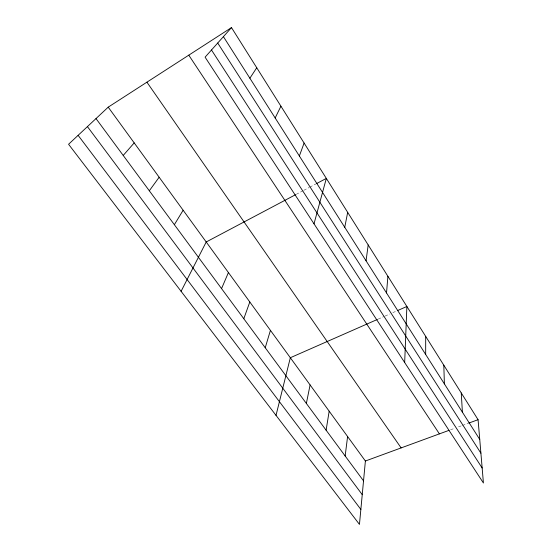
<?xml version="1.0" encoding="UTF-8"?>
<svg xmlns="http://www.w3.org/2000/svg" width="552" height="552" viewBox="0 0 552 552"><rect width="100%" height="100%" fill="white"/><g stroke="black" fill="none" stroke-linecap="round" stroke-linejoin="round"><path stroke-width="0.41" stroke-dasharray="2.76 2.07" d="M296.251 194.325L303.082 190.709M303.841 190.309L309.106 187.521M309.858 187.128L315.847 183.954M378.217 319.084L384.323 316.399M385.082 316.061L389.726 314.019M392.845 312.646L395.963 311.28M450.577 429.78L454.565 428.317M458.553 426.855L461.679 425.709M462.459 425.419L467.923 423.418"/><path stroke-width="0.83" d="M425.668 354.467L425.695 336.403M404.671 362.519L406.879 306.477L397.523 310.59M386.524 292.96L387.897 276.304M108.22 107.15L365.389 461.017L359.456 524.4L68.572 144.265L108.22 107.15L231.495 27.6L478.073 419.692L483.428 483.021L205.089 57.166L231.495 27.6M345.152 455.98L347.601 436.528M366.059 260.799L368.184 244.95M326.108 430.187L329.178 411.185M344.752 227.314L347.677 212.341M306.36 403.443L310.1 384.937M276.021 415.366L290.331 357.731L377.458 319.415M314.012 223.815L326.335 178.406L316.6 183.561M265.229 347.739L270.432 330.358M243.805 318.732L249.808 301.978M299.363 155.988L304.104 143.058M221.552 288.592L228.418 272.543M275.165 117.962L280.927 106.205M181.097 291.318L206.207 241.983L295.492 194.732M174.363 224.692L183.14 210.236M249.877 78.225L256.749 67.758M149.316 190.771L159.155 177.233M123.22 155.436L134.198 142.899M365.389 461.017L448.983 430.36M468.703 423.129L478.073 419.692M78.115 135.33L360.856 509.42M87.43 126.608L362.243 494.633M96.007 118.583L363.533 480.868M146.915 82.186L401.131 447.907M188.777 55.165L439.413 433.872M211.492 49.997L482.158 467.992M217.716 43.028L480.909 453.192M223.415 36.646L479.743 439.447M461.258 392.948L462.403 412.199M443.808 365.203L444.388 383.888"/></g></svg>
